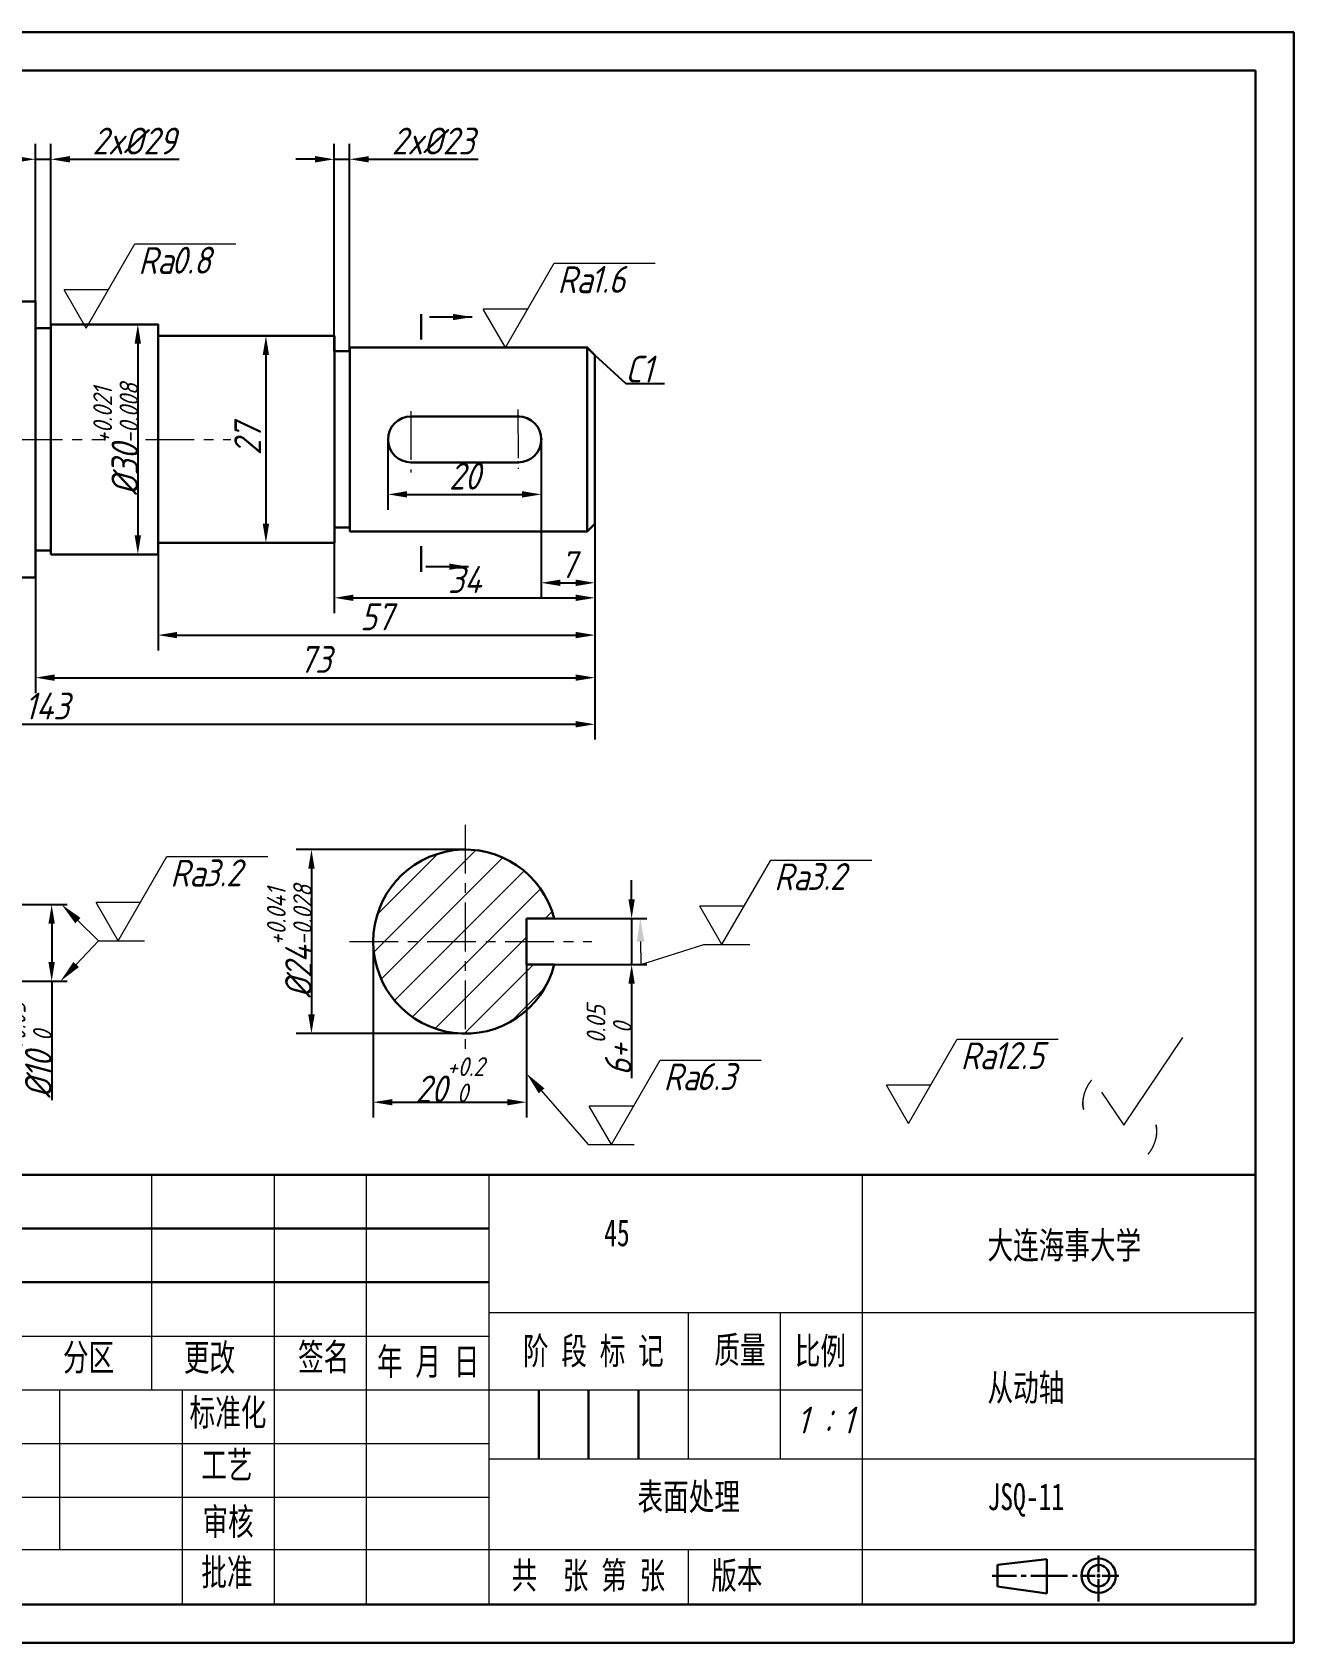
# Model space of a CAD drawing. Header units: millimetres. Extents: x 1975 to 2272, y 1137 to 1347.
# Drawn here: x 2107.3 to 2271.9, y 1136.9 to 1346.9 of the extents above; entities that cross this region are included whole.
import ezdxf
from ezdxf import colors
from ezdxf.entities.mleader import LeaderData, LeaderLine
from ezdxf.math import Vec2, Vec3

# ---------------------------------------------------------------- set-up
doc = ezdxf.new("R2010")
doc.units = ezdxf.units.MM
doc.linetypes.add('CENTER', pattern=[50.8, 31.75, -6.35, 6.35, -6.35])
for name, color, linetype, lineweight in [('中心线', 1, 'CENTER', 15), ('剖面线', 9, 'Continuous', 15), ('图框', 7, 'Continuous', 30), ('标注', 90, 'Continuous', 15), ('粗实线', 50, 'Continuous', 30)]:
    doc.layers.add(name, color=color, linetype=linetype, lineweight=lineweight)
doc.styles.add('GB3.5', font='gbeitc.shx', dxfattribs={"height": 3.5, "bigfont": 'gbcbig.shx'})
doc.styles.add('仿宋', font='simfang.ttf', dxfattribs={"width": 0.7, "height": 2.5})
doc.dimstyles.new('正常标注', dxfattribs={"dimtxt": 3.5, "dimasz": 2.5, "dimexe": 2, "dimexo": 0, "dimtad": 1, "dimdec": 3, "dimdsep": 46, "dimtxsty": 'GB3.5', "dimcen": 2.5, "dimadec": 0, "dimazin": 0, "dimtfac": 1, "dimtdec": 3, "dimtmove": 0, "dimatfit": 3, "dimfxl": 1, "dimarcsym": 0})

# ---------------------------------------------------------------- blocks, each defined once
blk = doc.blocks.new('*U46')
at = {"color": 0, "linetype": 'CENTER', "ltscale": 0.1, "transparency": 16777216}
for p, q in [((0, 0.45), (0, 2.63)), ((-7.23, 0), (-0.45, 0)), ((0.45, 0), (2.66, 0)), ((0, -3.36), (0, -0.45))]:
    blk.add_line(p, q, dxfattribs=at)
at = {"color": 0, "linetype": 'Continuous', "ltscale": 0.1, "transparency": 16777216}
for p, q in [((-0.22, 0), (0.22, 0)), ((0, -0.22), (0, 0.22))]:
    blk.add_line(p, q, dxfattribs=at)
blk = doc.blocks.new('A4')
at = {"lineweight": 15}
for p, q in [((-149, -149), (-149, -177)), ((-133, -149), (-133, -205)), ((-121, -149), (-121, -205)), ((-105.03, -148.95), (-105, -205)), ((-56.31, -149), (-56.31, -205)), ((-105.02, -166.95), (-5.02, -166.95)), ((-79, -166.93), (-79, -185.93)), ((-67, -167), (-67, -186)), ((-185, -170), (-105, -170)), ((-185, -177), (-105, -177)), ((-161, -177), (-161, -197.83)), ((-145, -177), (-145, -205)), ((-104.98, -177), (-56.31, -177)), ((-185, -184), (-105, -184)), ((-105, -186), (-5, -186)), ((-185, -191), (-105, -191)), ((-185, -197.83), (-105, -197.83)), ((-105, -197.83), (-5, -197.83)), ((-79, -197.83), (-79, -205))]:
    blk.add_line(p, q, dxfattribs=at)
for p, q in [((-185, -156), (-105, -156)), ((-185, -163), (-105, -163)), ((-98.5, -177), (-98.5, -186)), ((-92, -177), (-92, -186)), ((-85.5, -177), (-85.5, -186))]:
    blk.add_line(p, q)
at = {"color": 0, "linetype": 'CENTER', "ltscale": 0.1}
blk.add_line((-39.37, -201.25), (-30.37, -201.25), dxfattribs=at)
at = {"layer": '图框'}
for p, q in [((-297, 0), (0, 0)), ((0, -210), (0, 0)), ((-272, -5), (-5, -5)), ((-5, -205), (-5, -5)), ((-185, -149), (-5, -149)), ((-38.67, -199.85), (-32.23, -199.11)), ((-32.23, -199.11), (-32.23, -203.59)), ((-38.67, -199.85), (-38.67, -202.65)), ((-38.67, -202.65), (-32.23, -203.59)), ((-272, -205), (-5, -205)), ((-297, -210), (0, -210))]:
    blk.add_line(p, q, dxfattribs=at)
for radius in [2.24, 1.4]:
    blk.add_circle((-25.47, -201.25), radius, dxfattribs=at)
at = {"color": 0, "linetype": 'CENTER', "ltscale": 0.1}
blk.add_blockref('*U46', (-25.47, -201.25), dxfattribs=at)
at = {"insert": (-89.97, -154.79), "char_height": 3.5, "width": 35.4648, "attachment_point": 1, "style": '仿宋'}
blk.add_mtext('45', dxfattribs=at)
at = {"char_height": 3.5, "attachment_point": 1, "style": '仿宋'}
for s, insert in [('大连海事大学', (-39.96, -156.43)), ('从动轴', (-39.96, -174.98)), ('表面处理', (-85.62, -189.2)), ('JSQ-11', (-39.96, -189.2))]:
    blk.add_mtext_dynamic_manual_height_columns(s, width=36.5676, gutter_width=17.5, heights=[0], dxfattribs=dict(at, insert=insert))
at = {"char_height": 3.5, "attachment_point": 2, "style": '仿宋'}
for s, insert in [('阶 段 标 记', (-91.38, -170.19)), ('质量', (-72.26, -170.05)), ('比例', (-61.75, -170.19)), ('分区', (-157.23, -171.03)), ('更改', (-141.45, -171.05)), ('签名', (-126.56, -170.99)), ('年 月 日', (-112.92, -171.58)), ('标准化', (-139.04, -178.21)), ('工艺', (-139.18, -185.06)), ('审核', (-139.03, -192.45)), ('批准', (-139.18, -199.04)), ('共  张 第 张', (-92.02, -199.46)), ('版本', (-72.66, -199.47))]:
    blk.add_mtext(s, dxfattribs=dict(at, insert=insert))
at = {"ltscale": 0.2, "insert": (-64.82, -179.21), "char_height": 3.5, "attachment_point": 1, "style": 'GB3.5'}
blk.add_mtext_dynamic_manual_height_columns('1 ：1', width=10.6919, gutter_width=17.5, heights=[0], dxfattribs=at)
blk = doc.blocks.new('*D20')
at = {"layer": 'Defpoints', "color": 0, "ltscale": 0.2, "transparency": 16777216}
for p in [(2120.41, 1308.79), (2120.41, 1278.79), (2121.1, 1278.79)]:
    blk.add_point(p, dxfattribs=at)
at = {"layer": '标注', "color": 0, "lineweight": -2, "ltscale": 0.2, "transparency": 16777216}
for p, q in [((2120.41, 1308.79), (2123.1, 1308.79)), ((2121.1, 1306.29), (2121.1, 1281.29)), ((2120.41, 1278.79), (2123.1, 1278.79))]:
    blk.add_line(p, q, dxfattribs=at)
at = {"layer": '标注', "color": 0, "ltscale": 0.2, "transparency": 16777216}
for points in [[(2120.68, 1306.29), (2121.51, 1306.29), (2121.1, 1308.79)], [(2120.68, 1281.29), (2121.51, 1281.29), (2121.1, 1278.79)]]:
    blk.add_solid(points, dxfattribs=at)
at = {"layer": '标注', "color": 0, "ltscale": 0.2, "transparency": 16777216, "insert": (2118.23, 1293.79), "char_height": 3.5, "attachment_point": 5, "rotation": 90, "style": 'GB3.5'}
blk.add_mtext('%%C{\\H1x;30\\H0.7x;\\S+0.021^ -0.008;}', dxfattribs=at)
blk = doc.blocks.new('*D21')
at = {"layer": 'Defpoints', "color": 0, "ltscale": 0.2, "transparency": 16777216}
for p in [(2140.66, 1307.29), (2137.81, 1280.29), (2140.66, 1280.29)]:
    blk.add_point(p, dxfattribs=at)
at = {"layer": '标注', "color": 0, "lineweight": -2, "ltscale": 0.2, "transparency": 16777216}
for p, q in [((2140.66, 1307.29), (2135.81, 1307.29)), ((2137.81, 1304.79), (2137.81, 1282.79)), ((2140.66, 1280.29), (2135.81, 1280.29))]:
    blk.add_line(p, q, dxfattribs=at)
at = {"layer": '标注', "color": 0, "ltscale": 0.2, "transparency": 16777216}
for points in [[(2137.39, 1304.79), (2138.22, 1304.79), (2137.81, 1307.29)], [(2137.39, 1282.79), (2138.22, 1282.79), (2137.81, 1280.29)]]:
    blk.add_solid(points, dxfattribs=at)
at = {"layer": '标注', "color": 0, "ltscale": 0.2, "transparency": 16777216, "insert": (2135.43, 1293.79), "char_height": 3.5, "attachment_point": 5, "rotation": 90, "style": 'GB3.5'}
blk.add_mtext('27', dxfattribs=at)
blk = doc.blocks.new('*D24')
at = {"layer": 'Defpoints', "color": 0, "ltscale": 0.2, "transparency": 16777216}
for p in [(2109.73, 1330.31), (2107.73, 1308.29), (2109.73, 1308.29)]:
    blk.add_point(p, dxfattribs=at)
at = {"layer": '标注', "color": 0, "lineweight": -2, "ltscale": 0.2, "transparency": 16777216}
for p, q in [((2107.73, 1308.29), (2107.73, 1332.31)), ((2109.73, 1308.29), (2109.73, 1332.31)), ((2105.23, 1330.31), (2102.73, 1330.31)), ((2107.73, 1330.31), (2109.73, 1330.31)), ((2112.23, 1330.31), (2126.48, 1330.31))]:
    blk.add_line(p, q, dxfattribs=at)
at = {"layer": '标注', "color": 0, "ltscale": 0.2, "transparency": 16777216}
for points in [[(2105.23, 1330.73), (2105.23, 1329.9), (2107.73, 1330.31)], [(2112.23, 1330.73), (2112.23, 1329.9), (2109.73, 1330.31)]]:
    blk.add_solid(points, dxfattribs=at)
at = {"layer": '标注', "color": 0, "ltscale": 0.2, "transparency": 16777216, "insert": (2120.61, 1332.69), "char_height": 3.5, "attachment_point": 5, "style": 'GB3.5'}
blk.add_mtext('2x%%C29', dxfattribs=at)
blk = doc.blocks.new('*D25')
at = {"layer": 'Defpoints', "color": 0, "ltscale": 0.2, "transparency": 16777216}
for p in [(2148.73, 1330.31), (2146.73, 1305.29), (2148.73, 1305.29)]:
    blk.add_point(p, dxfattribs=at)
at = {"layer": '标注', "color": 0, "lineweight": -2, "ltscale": 0.2, "transparency": 16777216}
for p, q in [((2146.73, 1305.29), (2146.73, 1332.31)), ((2148.73, 1305.29), (2148.73, 1332.31)), ((2144.23, 1330.31), (2141.73, 1330.31)), ((2146.73, 1330.31), (2148.73, 1330.31)), ((2151.23, 1330.31), (2165.48, 1330.31))]:
    blk.add_line(p, q, dxfattribs=at)
at = {"layer": '标注', "color": 0, "ltscale": 0.2, "transparency": 16777216}
for points in [[(2144.23, 1330.73), (2144.23, 1329.9), (2146.73, 1330.31)], [(2151.23, 1330.73), (2151.23, 1329.9), (2148.73, 1330.31)]]:
    blk.add_solid(points, dxfattribs=at)
at = {"layer": '标注', "color": 0, "ltscale": 0.2, "transparency": 16777216, "insert": (2159.61, 1332.69), "char_height": 3.5, "attachment_point": 5, "style": 'GB3.5'}
blk.add_mtext('2x%%C23', dxfattribs=at)
blk = doc.blocks.new('*D28')
at = {"layer": 'Defpoints', "color": 0, "ltscale": 0.2, "transparency": 16777216}
for p in [(2180.73, 1282.79), (2037.73, 1279.79), (2180.73, 1256.65)]:
    blk.add_point(p, dxfattribs=at)
at = {"layer": '标注', "color": 0, "lineweight": -2, "ltscale": 0.2, "transparency": 16777216}
for p, q in [((2180.73, 1282.79), (2180.73, 1254.65)), ((2037.73, 1279.79), (2037.73, 1254.65)), ((2040.23, 1256.65), (2178.23, 1256.65))]:
    blk.add_line(p, q, dxfattribs=at)
at = {"layer": '标注', "color": 0, "ltscale": 0.2, "transparency": 16777216}
for points in [[(2040.23, 1257.06), (2040.23, 1256.23), (2037.73, 1256.65)], [(2178.23, 1257.06), (2178.23, 1256.23), (2180.73, 1256.65)]]:
    blk.add_solid(points, dxfattribs=at)
at = {"layer": '标注', "color": 0, "ltscale": 0.2, "transparency": 16777216, "insert": (2109.23, 1259.02), "char_height": 3.5, "attachment_point": 5, "style": 'GB3.5'}
blk.add_mtext('143', dxfattribs=at)
blk = doc.blocks.new('*D29')
at = {"layer": 'Defpoints', "color": 0, "ltscale": 0.2, "transparency": 16777216}
for p in [(2153.73, 1293.79), (2173.73, 1293.79), (2173.73, 1286.62)]:
    blk.add_point(p, dxfattribs=at)
at = {"layer": '标注', "color": 0, "lineweight": -2, "ltscale": 0.2, "transparency": 16777216}
for p, q in [((2153.73, 1293.79), (2153.73, 1284.62)), ((2173.73, 1293.79), (2173.73, 1284.62)), ((2156.23, 1286.62), (2171.23, 1286.62))]:
    blk.add_line(p, q, dxfattribs=at)
at = {"layer": '标注', "color": 0, "ltscale": 0.2, "transparency": 16777216}
for points in [[(2156.23, 1287.04), (2156.23, 1286.2), (2153.73, 1286.62)], [(2171.23, 1287.04), (2171.23, 1286.2), (2173.73, 1286.62)]]:
    blk.add_solid(points, dxfattribs=at)
at = {"layer": '标注', "color": 0, "ltscale": 0.2, "transparency": 16777216, "insert": (2163.73, 1289), "char_height": 3.5, "attachment_point": 5, "style": 'GB3.5'}
blk.add_mtext('20', dxfattribs=at)
blk = doc.blocks.new('*D30')
at = {"layer": 'Defpoints', "color": 0, "ltscale": 0.2, "transparency": 16777216}
for p in [(2173.73, 1293.79), (2180.73, 1293.79), (2180.73, 1275.09)]:
    blk.add_point(p, dxfattribs=at)
at = {"layer": '标注', "color": 0, "lineweight": -2, "ltscale": 0.2, "transparency": 16777216}
for p, q in [((2173.73, 1293.79), (2173.73, 1273.09)), ((2180.73, 1293.79), (2180.73, 1273.09)), ((2176.23, 1275.09), (2178.23, 1275.09))]:
    blk.add_line(p, q, dxfattribs=at)
at = {"layer": '标注', "color": 0, "ltscale": 0.2, "transparency": 16777216}
for points in [[(2176.23, 1275.51), (2176.23, 1274.67), (2173.73, 1275.09)], [(2178.23, 1275.51), (2178.23, 1274.67), (2180.73, 1275.09)]]:
    blk.add_solid(points, dxfattribs=at)
at = {"layer": '标注', "color": 0, "ltscale": 0.2, "transparency": 16777216, "insert": (2177.23, 1277.46), "char_height": 3.5, "attachment_point": 5, "style": 'GB3.5'}
blk.add_mtext('7', dxfattribs=at)
blk = doc.blocks.new('*D31')
at = {"layer": 'Defpoints', "color": 0, "ltscale": 0.2, "transparency": 16777216}
for p in [(2146.73, 1280.29), (2180.73, 1280.29), (2180.73, 1273.13)]:
    blk.add_point(p, dxfattribs=at)
at = {"layer": '标注', "color": 0, "lineweight": -2, "ltscale": 0.2, "transparency": 16777216}
for p, q in [((2146.73, 1280.29), (2146.73, 1271.13)), ((2180.73, 1280.29), (2180.73, 1271.13)), ((2149.23, 1273.13), (2178.23, 1273.13))]:
    blk.add_line(p, q, dxfattribs=at)
at = {"layer": '标注', "color": 0, "ltscale": 0.2, "transparency": 16777216}
for points in [[(2149.23, 1273.55), (2149.23, 1272.72), (2146.73, 1273.13)], [(2178.23, 1273.55), (2178.23, 1272.72), (2180.73, 1273.13)]]:
    blk.add_solid(points, dxfattribs=at)
at = {"layer": '标注', "color": 0, "ltscale": 0.2, "transparency": 16777216, "insert": (2163.73, 1275.51), "char_height": 3.5, "attachment_point": 5, "style": 'GB3.5'}
blk.add_mtext('34', dxfattribs=at)
blk = doc.blocks.new('*D32')
at = {"layer": 'Defpoints', "color": 0, "ltscale": 0.2, "transparency": 16777216}
for p in [(2107.73, 1275.79), (2180.73, 1275.79), (2180.73, 1262.72)]:
    blk.add_point(p, dxfattribs=at)
at = {"layer": '标注', "color": 0, "lineweight": -2, "ltscale": 0.2, "transparency": 16777216}
for p, q in [((2107.73, 1275.79), (2107.73, 1260.72)), ((2180.73, 1275.79), (2180.73, 1260.72)), ((2110.23, 1262.72), (2178.23, 1262.72))]:
    blk.add_line(p, q, dxfattribs=at)
at = {"layer": '标注', "color": 0, "ltscale": 0.2, "transparency": 16777216}
for points in [[(2110.23, 1263.14), (2110.23, 1262.31), (2107.73, 1262.72)], [(2178.23, 1263.14), (2178.23, 1262.31), (2180.73, 1262.72)]]:
    blk.add_solid(points, dxfattribs=at)
at = {"layer": '标注', "color": 0, "ltscale": 0.2, "transparency": 16777216, "insert": (2144.23, 1265.1), "char_height": 3.5, "attachment_point": 5, "style": 'GB3.5'}
blk.add_mtext('73', dxfattribs=at)
blk = doc.blocks.new('*D33')
at = {"layer": 'Defpoints', "color": 0, "ltscale": 0.2, "transparency": 16777216}
for p in [(2123.73, 1278.79), (2180.73, 1278.79), (2180.73, 1268.27)]:
    blk.add_point(p, dxfattribs=at)
at = {"layer": '标注', "color": 0, "lineweight": -2, "ltscale": 0.2, "transparency": 16777216}
for p, q in [((2123.73, 1278.79), (2123.73, 1266.27)), ((2180.73, 1278.79), (2180.73, 1266.27)), ((2126.23, 1268.27), (2178.23, 1268.27))]:
    blk.add_line(p, q, dxfattribs=at)
at = {"layer": '标注', "color": 0, "ltscale": 0.2, "transparency": 16777216}
for points in [[(2126.23, 1268.69), (2126.23, 1267.86), (2123.73, 1268.27)], [(2178.23, 1268.69), (2178.23, 1267.86), (2180.73, 1268.27)]]:
    blk.add_solid(points, dxfattribs=at)
at = {"layer": '标注', "color": 0, "ltscale": 0.2, "transparency": 16777216, "insert": (2152.23, 1270.65), "char_height": 3.5, "attachment_point": 5, "style": 'GB3.5'}
blk.add_mtext('57', dxfattribs=at)
blk = doc.blocks.new('*D36')
at = {"layer": 'Defpoints', "color": 0, "ltscale": 0.2, "transparency": 16777216}
for p in [(2096.27, 1233.14), (2096.27, 1223.14), (2109.86, 1223.14)]:
    blk.add_point(p, dxfattribs=at)
at = {"layer": '标注', "color": 0, "lineweight": -2, "ltscale": 0.2, "transparency": 16777216}
for p, q in [((2096.27, 1233.14), (2111.86, 1233.14)), ((2109.86, 1230.64), (2109.86, 1225.64)), ((2096.27, 1223.14), (2111.86, 1223.14)), ((2109.86, 1223.14), (2109.86, 1207.63))]:
    blk.add_line(p, q, dxfattribs=at)
at = {"layer": '标注', "color": 0, "ltscale": 0.2, "transparency": 16777216}
for points in [[(2109.44, 1230.64), (2110.27, 1230.64), (2109.86, 1233.14)], [(2109.44, 1225.64), (2110.27, 1225.64), (2109.86, 1223.14)]]:
    blk.add_solid(points, dxfattribs=at)
at = {"layer": '标注', "color": 0, "ltscale": 0.2, "transparency": 16777216, "insert": (2106.94, 1214.14), "char_height": 3.5, "attachment_point": 5, "rotation": 90, "style": 'GB3.5'}
blk.add_mtext('%%C10{\\H0.7x;\\S+0.05^  0;}', dxfattribs=at)
blk = doc.blocks.new('_None')
blk = doc.blocks.new('*D38')
at = {"layer": 'Defpoints', "color": 0, "ltscale": 0.2, "transparency": 16777216}
for p in [(2151.81, 1228.31), (2171.81, 1228.31), (2171.81, 1207.37)]:
    blk.add_point(p, dxfattribs=at)
at = {"layer": '标注', "color": 0, "lineweight": -2, "ltscale": 0.2, "transparency": 16777216}
for p, q in [((2151.81, 1228.31), (2151.81, 1205.37)), ((2171.81, 1228.31), (2171.81, 1205.37)), ((2154.31, 1207.37), (2169.31, 1207.37))]:
    blk.add_line(p, q, dxfattribs=at)
at = {"layer": '标注', "color": 0, "ltscale": 0.2, "transparency": 16777216}
for points in [[(2154.31, 1207.78), (2154.31, 1206.95), (2151.81, 1207.37)], [(2169.31, 1207.78), (2169.31, 1206.95), (2171.81, 1207.37)]]:
    blk.add_solid(points, dxfattribs=at)
at = {"layer": '标注', "color": 0, "ltscale": 0.2, "transparency": 16777216, "insert": (2161.81, 1210.29), "char_height": 3.5, "attachment_point": 5, "style": 'GB3.5'}
blk.add_mtext('20{\\H0.7x;\\S+0.2^  0;}', dxfattribs=at)
blk = doc.blocks.new('*D39')
at = {"layer": 'Defpoints', "color": 0, "ltscale": 0.2, "transparency": 16777216}
for p in [(2163.81, 1240.31), (2143.75, 1216.31), (2163.81, 1216.31)]:
    blk.add_point(p, dxfattribs=at)
at = {"layer": '标注', "color": 0, "lineweight": -2, "ltscale": 0.2, "transparency": 16777216}
for p, q in [((2163.81, 1240.31), (2141.75, 1240.31)), ((2143.75, 1237.81), (2143.75, 1218.81)), ((2163.81, 1216.31), (2141.75, 1216.31))]:
    blk.add_line(p, q, dxfattribs=at)
at = {"layer": '标注', "color": 0, "ltscale": 0.2, "transparency": 16777216}
for points in [[(2143.33, 1237.81), (2144.17, 1237.81), (2143.75, 1240.31)], [(2143.33, 1218.81), (2144.17, 1218.81), (2143.75, 1216.31)]]:
    blk.add_solid(points, dxfattribs=at)
at = {"layer": '标注', "color": 0, "ltscale": 0.2, "transparency": 16777216, "insert": (2140.88, 1228.31), "char_height": 3.5, "attachment_point": 5, "rotation": 90, "style": 'GB3.5'}
blk.add_mtext('%%C24{\\H0.7x;\\S+0.041^ -0.028;}', dxfattribs=at)
blk = doc.blocks.new('*D40')
at = {"layer": 'Defpoints', "color": 0, "ltscale": 0.2, "transparency": 16777216}
for p in [(2175.43, 1231.31), (2175.43, 1225.31), (2185.52, 1225.31)]:
    blk.add_point(p, dxfattribs=at)
at = {"layer": '标注', "color": 0, "lineweight": -2, "ltscale": 0.2, "transparency": 16777216}
for p, q in [((2185.52, 1233.81), (2185.52, 1236.31)), ((2175.43, 1231.31), (2187.52, 1231.31)), ((2185.52, 1231.31), (2185.52, 1225.31)), ((2175.43, 1225.31), (2187.52, 1225.31)), ((2185.52, 1222.81), (2185.52, 1210.52))]:
    blk.add_line(p, q, dxfattribs=at)
at = {"layer": '标注', "color": 0, "ltscale": 0.2, "transparency": 16777216}
for points in [[(2185.1, 1233.81), (2185.93, 1233.81), (2185.52, 1231.31)], [(2185.1, 1222.81), (2185.93, 1222.81), (2185.52, 1225.31)]]:
    blk.add_solid(points, dxfattribs=at)
at = {"layer": '标注', "color": 0, "ltscale": 0.2, "transparency": 16777216, "insert": (2182.59, 1215.41), "char_height": 3.5, "width": 1.4583, "attachment_point": 5, "rotation": 90, "style": 'GB3.5'}
blk.add_mtext('6+{\\H0.7x;\\S0.05^  0;}', dxfattribs=at)
blk = doc.blocks.new('粗糙度')
at = {"layer": '标注', "ltscale": 0.2}
for q in [(6.35, 11), (-2.88, 5)]:
    blk.add_line((0, 0), q, dxfattribs=at)
blk.add_lwpolyline([(2.88, 5), (2.88, 5), (-2.88, 5)], dxfattribs=at)
at = {"layer": '标注', "ltscale": 0.2, "style": 'GB3.5'}
blk.add_attdef('0.3', (-2.03, 5.83), '', height=3.5, dxfattribs=at)
blk = doc.blocks.new('新的粗糙度')
at = {"layer": '标注', "ltscale": 0.2}
blk.add_line((6.35, 11), (19.53, 11), dxfattribs=at)
blk.add_blockref('粗糙度', (0, 0), dxfattribs=at)
at = {"layer": '标注', "ltscale": 0.2, "insert": (6.8, 10.57), "char_height": 3.5, "attachment_point": 1, "style": 'GB3.5'}
blk.add_mtext_dynamic_manual_height_columns('Ra', width=7.9761, gutter_width=17.5, heights=[0], dxfattribs=at)
at = {"layer": '标注', "ltscale": 0.2, "style": 'GB3.5'}
blk.add_attdef('CCD', (11.09, 7.12), '', height=3.5, dxfattribs=at)

msp = doc.modelspace()

# ---------------------------------------------------------------- hatches: boundary and pattern name
at = {"layer": '剖面线', "ltscale": 0.2}
h = msp.add_hatch(dxfattribs=at)
h.set_pattern_fill('ANSI31', color=256)
h.paths.add_polyline_path([(2163.8122, 1240.3055, 0.41421356), (2151.8122, 1228.3055), (2163.8122, 1228.3055)])
h.paths.add_polyline_path([(2163.8122, 1240.3055), (2163.8122, 1228.3055), (2171.8122, 1228.3055), (2171.8122, 1231.3055), (2175.4311, 1231.3055, 0.34199871)])
h.paths.add_polyline_path([(2175.4311, 1225.3055), (2171.8122, 1225.3055), (2171.8122, 1228.3055), (2163.8122, 1228.3055), (2163.8122, 1216.3055, 0.34199871)])
h.paths.add_polyline_path([(2163.8122, 1228.3055), (2151.8122, 1228.3055, 0.41421356), (2163.8122, 1216.3055)])

# ---------------------------------------------------------------- linework, layer by layer
at = {"layer": '中心线', "ltscale": 0.2}
for p, q in [((2156.7348, 1297.487), (2156.7348, 1289.4883)), ((2170.6858, 1297.6882), (2170.7348, 1289.9411)), ((2104.9337, 1293.786), (2116.6157, 1293.786)), ((2122.0833, 1293.786), (2133.2243, 1293.786)), ((2163.8122, 1243.5449), (2163.8122, 1213.1792)), ((2148.7036, 1228.3055), (2180.327, 1228.3055))]:
    msp.add_line(p, q, dxfattribs=at)
for p in [(2156.7348, 1296.786), (2153.7348, 1293.786), (2156.7348, 1290.786)]:
    msp.add_point(p, dxfattribs=at)
at = {"layer": '标注', "ltscale": 0.2}
for p, q in [((2249.7278, 1204.3687), (2257.4085, 1215.8215)), ((2246.8184, 1208.6708), (2249.7278, 1204.3687))]:
    msp.add_line(p, q, dxfattribs=at)
at = {"layer": '粗实线', "ltscale": 0.2}
for p, q in [((2158.0741, 1306.8221), (2158.0741, 1310.1381)), ((2179.7348, 1305.786), (2179.7348, 1281.786)), ((2156.7348, 1296.786), (2170.7348, 1296.786)), ((2156.7348, 1290.786), (2170.7348, 1290.786)), ((2158.0741, 1279.8745), (2158.0741, 1276.5244)), ((2171.8122, 1231.3055), (2171.8122, 1225.3055)), ((2171.8122, 1231.3055), (2175.4311, 1231.3055)), ((2171.8122, 1225.3055), (2175.4311, 1225.3055))]:
    msp.add_line(p, q, dxfattribs=at)
for points in [[(2094.7348, 1275.786), (2107.7348, 1275.786), (2107.7348, 1311.786), (2094.7348, 1311.786)], [(2109.7348, 1278.786), (2123.7348, 1278.786), (2123.7348, 1308.786), (2109.7348, 1308.786)], [(2107.7348, 1279.286), (2109.7348, 1279.286), (2109.7348, 1308.286), (2107.7348, 1308.286)], [(2123.7348, 1280.286), (2146.7348, 1280.286), (2146.7348, 1307.286), (2123.7348, 1307.286)], [(2146.7348, 1282.286), (2148.7348, 1282.286), (2148.7348, 1305.286), (2146.7348, 1305.286)], [(2148.7348, 1281.786), (2179.7348, 1281.786), (2180.7348, 1282.786), (2180.7348, 1304.786), (2179.7348, 1305.786), (2148.7348, 1305.786)]]:
    msp.add_lwpolyline(points, close=True, dxfattribs=at)
for centre, radius, start, end in [((2156.7348, 1293.786), 3, 90, 270), ((2170.7348, 1293.786), 3, 270, 90), ((2163.8122, 1228.3055), 12, 14.477512, 345.522488)]:
    msp.add_arc(centre, radius, start, end, dxfattribs=at)
for p in [(2170.7348, 1296.786), (2173.7348, 1293.786), (2170.7348, 1290.786)]:
    msp.add_point(p, dxfattribs=at)

# ---------------------------------------------------------------- block references
at = {"layer": '图框', "ltscale": 0.2}
msp.add_blockref('A4', (2271.9014, 1346.8817), dxfattribs=at)
at = {"layer": '标注', "ltscale": 0.2}
for p, values in [((2114.3612, 1308.286), {'CCD': '0.8'}), ((2169.0466, 1305.786), {'CCD': '1.6'}), ((2118.5311, 1228.4017), {'CCD': '3.2'}), ((2197.3057, 1227.926), {'CCD': '3.2'}), ((2221.6322, 1204.5855), {'CCD': '12.5'}), ((2182.8732, 1201.8405), {'CCD': '6.3'})]:
    msp.add_blockref('新的粗糙度', p, dxfattribs=at).add_auto_attribs(values)

# ---------------------------------------------------------------- texts
at = {"layer": '标注', "ltscale": 0.2, "char_height": 3.5, "attachment_point": 1, "style": 'GB3.5'}
for s, width, heights, insert in [('C1', 5.120746, [0], (2184.6651, 1304.704)), ('\\pxi-3,l4,t4;（^I     ）', 20.695319, [8.5648], (2238.6722, 1209.891))]:
    msp.add_mtext_dynamic_manual_height_columns(s, width=width, gutter_width=17.5, heights=heights, dxfattribs=dict(at, insert=insert))

# ---------------------------------------------------------------- dimensions: what is measured, and where the dimension line sits
at = {"layer": '标注', "ltscale": 0.2}
for base, p1, p2, text, picture, middle in [((2109.7348, 1330.3124), (2107.7348, 1308.286), (2109.7348, 1308.286), '<>x%%C29', '*D24', (2120.6098, 1332.6874)), ((2148.7348, 1330.3124), (2146.7348, 1305.286), (2148.7348, 1305.286), '<>x%%C23', '*D25', (2159.6098, 1332.6874))]:
    dim = msp.add_linear_dim(base=base, p1=p1, p2=p2, text=text, dimstyle='正常标注', dxfattribs=at)
    dim.commit()
    dim.dimension.update_dxf_attribs({"geometry": picture, "text_midpoint": middle})
dim = msp.add_linear_dim(base=(2121.0982, 1278.786), p1=(2120.4085, 1308.786), p2=(2120.4085, 1278.786), angle=90, text='%%C{\\H1x;30\\H0.7x;\\S+0.021^ -0.008;}', dimstyle='正常标注', dxfattribs=at)
dim.commit()
dim.dimension.update_dxf_attribs({"geometry": '*D20', "text_midpoint": (2118.2273, 1293.786)})
dim = msp.add_linear_dim(base=(2137.8052, 1280.286), p1=(2140.6621, 1307.286), p2=(2140.6621, 1280.286), angle=90, dimstyle='正常标注', dxfattribs=at)
dim.commit()
dim.dimension.update_dxf_attribs({"geometry": '*D21', "text_midpoint": (2135.4302, 1293.786)})
for base, p1, p2, picture, middle in [((2173.7348, 1286.6209), (2153.7348, 1293.786), (2173.7348, 1293.786), '*D29', (2163.7348, 1288.9959)), ((2180.7348, 1275.089), (2173.7348, 1293.786), (2180.7348, 1293.786), '*D30', (2177.2348, 1277.464))]:
    dim = msp.add_linear_dim(base=base, p1=p1, p2=p2, dimstyle='正常标注', dxfattribs=at)
    dim.commit()
    dim.dimension.update_dxf_attribs({"geometry": picture, "text_midpoint": middle})
for base, p1, p2, picture, middle in [((2180.7348, 1256.645), (2037.7348, 1279.786), (2180.7348, 1282.786), '*D28', (2109.2348, 1256.645)), ((2180.7348, 1273.133), (2146.7348, 1280.286), (2180.7348, 1280.286), '*D31', (2163.7348, 1273.133)), ((2180.7348, 1268.2747), (2123.7348, 1278.786), (2180.7348, 1278.786), '*D33', (2152.2348, 1268.2747)), ((2180.7348, 1262.7221), (2107.7348, 1275.786), (2180.7348, 1275.786), '*D32', (2144.2348, 1262.7221))]:
    dim = msp.add_linear_dim(base=base, p1=p1, p2=p2, dimstyle='正常标注', dxfattribs=at)
    dim.commit()
    dim.dimension.update_dxf_attribs({"geometry": picture, "text_midpoint": middle, "dimtype": 160})
for base, p1, p2, text, picture, middle in [((2143.7503, 1216.3055), (2163.8122, 1240.3055), (2163.8122, 1216.3055), '%%C<>{\\H0.7x;\\S+0.041^ -0.028;}', '*D39', (2140.8795, 1228.3055)), ((2185.5159, 1225.3055), (2175.4311, 1231.3055), (2175.4311, 1225.3055), '<>+{\\H0.7x;\\S0.05^  0;}', '*D40', (2182.5941, 1215.4148)), ((2109.858, 1223.1429), (2096.2662, 1233.1429), (2096.2662, 1223.1429), '%%C<>{\\H0.7x;\\S+0.05^  0;}', '*D36', (2106.9362, 1214.1371))]:
    dim = msp.add_linear_dim(base=base, p1=p1, p2=p2, angle=90, text=text, dimstyle='正常标注', override={"dimldrblk": 'None'}, dxfattribs=at)
    dim.commit()
    dim.dimension.update_dxf_attribs({"geometry": picture, "text_midpoint": middle})
dim = msp.add_linear_dim(base=(2171.8122, 1207.3654), p1=(2151.8122, 1228.3055), p2=(2171.8122, 1228.3055), text='<>{\\H0.7x;\\S+0.2^  0;}', dimstyle='正常标注', override={"dimldrblk": 'None'}, dxfattribs=at)
dim.commit()
dim.dimension.update_dxf_attribs({"geometry": '*D38', "text_midpoint": (2161.8122, 1210.2873)})

# ---------------------------------------------------------------- leaders
msp.add_leader([(2180.7348, 1304.786), (2184.7467, 1301.0955), (2189.7858, 1301.0955)], dimstyle='正常标注', override={"dimgap": 0.625, "dimtad": 0, "dimldrblk": 'None'}, dxfattribs=at)
ml = msp.add_multileader_mtext('Standard', dxfattribs=at)
ml.set_content('', color=256, style='GB3.5')
ml.set_leader_properties(color=256, linetype='ByLayer', lineweight=-1)
ml.build(insert=Vec2(0, 0))
ml.multileader.update_dxf_attribs({"text_right_attachment_type": 6, "dogleg_length": 6, "arrow_head_size": 3})
ctx = ml.context
ctx.base_point, ctx.char_height, ctx.arrow_head_size, ctx.plane_origin = Vec3(2121.9687, 1228.4017), 3.5, 3, Vec3(2111.1515, 1233.1429)
ctx.right_attachment = 6
notes = []
notes.append((ctx, [(0, (1, 1, 0), (2115.9687, 1228.4017), (1, 0), 6, [(0, [(2111.1515, 1233.1429)], 0, [])])]))
ctx.mtext.insert, ctx.mtext.flow_direction = Vec3(2123.9687, 1230.1517), 5
ml = msp.add_multileader_mtext('Standard', dxfattribs=at)
ml.set_content('', color=256, style='GB3.5')
ml.set_leader_properties(color=256, linetype='ByLayer', lineweight=-1)
ml.build(insert=Vec2(0, 0))
ml.multileader.update_dxf_attribs({"text_right_attachment_type": 6, "dogleg_length": 6, "arrow_head_size": 3})
ctx = ml.context
ctx.base_point, ctx.char_height, ctx.arrow_head_size, ctx.plane_origin = Vec3(2200.9396, 1227.926), 3.5, 3, Vec3(2186.6444, 1231.3055)
ctx.right_attachment = 6
notes.append((ctx, [(0, (1, 1, 0), (2194.9396, 1227.926), (1, 0), 6, [(1, [(2186.6444, 1231.3055), (2186.7336, 1225.3055)], 0, [])])]))
ctx.mtext.insert, ctx.mtext.flow_direction = Vec3(2202.9396, 1229.676), 5
ml = msp.add_multileader_mtext('Standard', dxfattribs=at)
ml.set_content('', color=256, style='GB3.5')
ml.set_leader_properties(color=256, linetype='ByLayer', lineweight=-1)
ml.build(insert=Vec2(0, 0))
ml.multileader.update_dxf_attribs({"text_right_attachment_type": 6, "dogleg_length": 6, "arrow_head_size": 3})
ctx = ml.context
ctx.base_point, ctx.char_height, ctx.arrow_head_size, ctx.plane_origin = Vec3(2121.9687, 1228.4017), 3.5, 3, Vec3(2110.9977, 1223.1429)
ctx.right_attachment = 6
notes.append((ctx, [(0, (1, 1, 0), (2115.9687, 1228.4017), (1, 0), 6, [(0, [(2110.9977, 1223.1429)], 0, [])])]))
ctx.mtext.insert, ctx.mtext.flow_direction = Vec3(2123.9687, 1230.1517), 5
ml = msp.add_multileader_mtext('Standard', dxfattribs=at)
ml.set_content('', color=256, style='GB3.5')
ml.set_leader_properties(color=256, linetype='ByLayer', lineweight=-1)
ml.build(insert=Vec2(0, 0))
ml.multileader.update_dxf_attribs({"text_right_attachment_type": 6, "dogleg_length": 6, "arrow_head_size": 3})
ctx = ml.context
ctx.base_point, ctx.char_height, ctx.arrow_head_size, ctx.plane_origin = Vec3(2185.8528, 1201.8405), 3.5, 3, Vec3(2171.8024, 1211.1154)
ctx.right_attachment = 6
notes.append((ctx, [(0, (1, 1, 0), (2179.8528, 1201.8405), (1, 0), 6, [(0, [(2171.8024, 1211.1154)], 0, [])])]))
ctx.mtext.insert, ctx.mtext.flow_direction = Vec3(2187.8528, 1203.5905), 5
at = {"layer": '粗实线', "ltscale": 0.2}
for points in [[(2164.7082, 1309.7466), (2159.495, 1309.7466), (2159.1425, 1309.7466)], [(2164.2283, 1277.1906), (2159.0151, 1277.1906), (2158.6626, 1277.1906)]]:
    msp.add_leader(points, dimstyle='正常标注', override={"dimgap": 0.625, "dimtad": 0}, dxfattribs=at)
for ctx, leaders in notes:
    for number, flags, end, landing, length, lines in leaders:
        leader = LeaderData()
        leader.index, (leader.has_last_leader_line, leader.has_dogleg_vector, leader.attachment_direction) = number, flags
        leader.last_leader_point, leader.dogleg_vector, leader.dogleg_length = Vec3(end), Vec3(landing), length
        for number, points, colour, breaks in lines:
            line = LeaderLine()
            line.index, line.vertices, line.color, line.breaks = number, Vec3.list(points), colors.encode_raw_color(colour), breaks
            leader.lines.append(line)
        ctx.leaders.append(leader)

doc.saveas('drawing.dxf')
